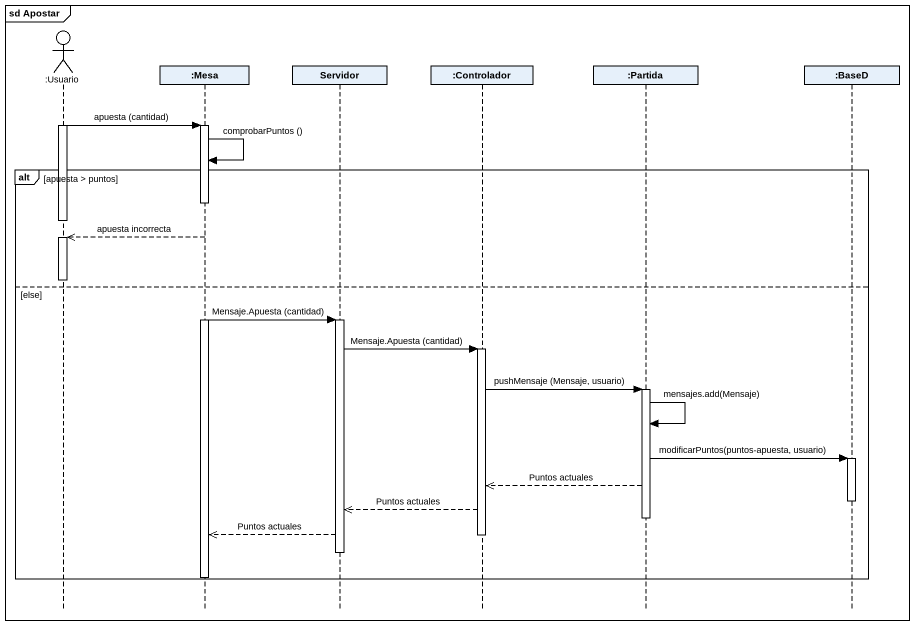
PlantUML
@startuml
mainframe sd Apostar
hide footbox
actor ":Usuario" as Usuario
participant ":Mesa" as Mesa
participant Servidor
participant ":Controlador" as Controlador
participant ":Partida" as Partida
participant ":BaseD" as BaseD

activate Usuario
Usuario -> Mesa : apuesta (cantidad)
activate Mesa
Mesa -> Mesa : comprobarPuntos ()
alt apuesta > puntos
  deactivate Mesa
  deactivate Usuario
  Mesa -->> Usuario : apuesta incorrecta
  activate Usuario
  deactivate Usuario
else else
  activate Mesa
  Mesa -> Servidor : Mensaje.Apuesta (cantidad)
  activate Servidor
  Servidor -> Controlador : Mensaje.Apuesta (cantidad)
  activate Controlador
  Controlador -> Partida : pushMensaje (Mensaje, usuario)
  activate Partida
  Partida -> Partida : mensajes.add(Mensaje)
  Partida -> BaseD : modificarPuntos(puntos-apuesta, usuario)
  activate BaseD
  Partida -->> Controlador : Puntos actuales
  deactivate BaseD
  Controlador -->> Servidor : Puntos actuales
  deactivate Partida
  Servidor -->> Mesa : Puntos actuales
  deactivate Controlador
  deactivate Servidor
  deactivate Mesa
end
@enduml
